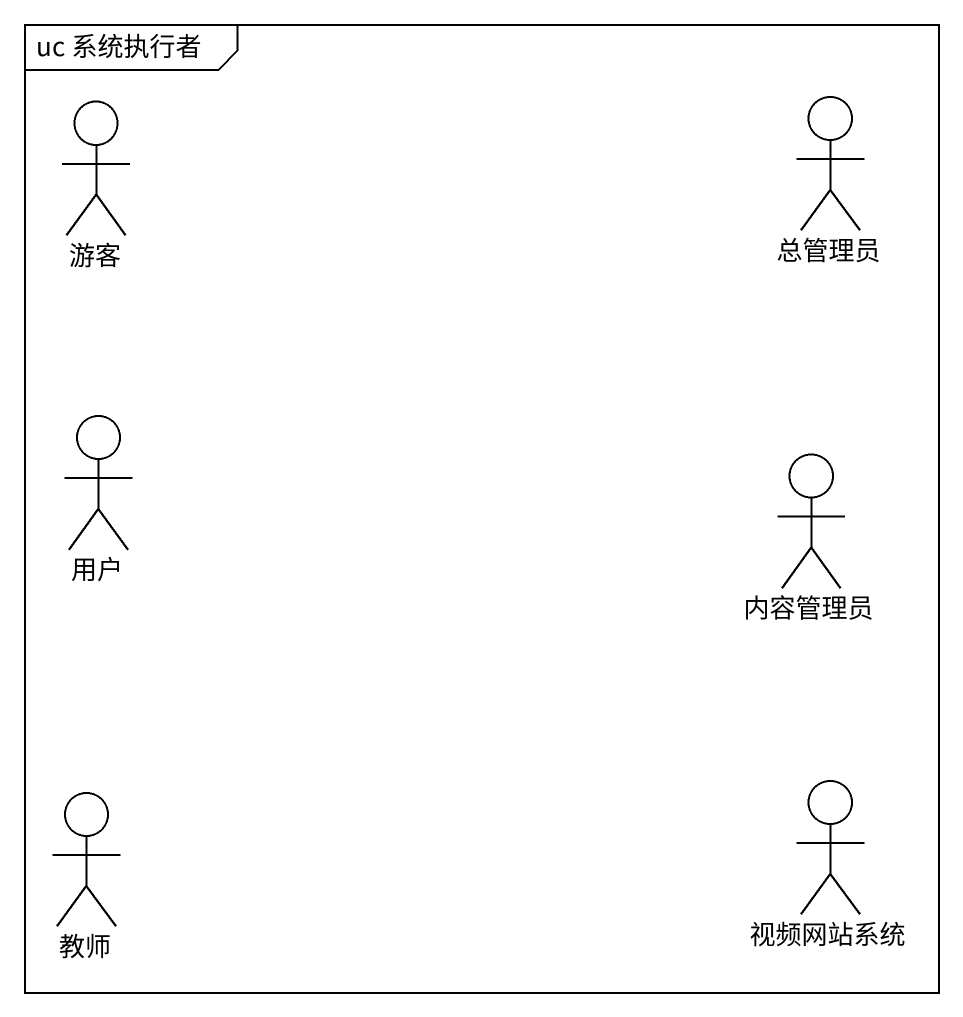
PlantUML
@startuml
mainframe uc 系统执行者
actor 游客
actor 总管理员
actor 用户
actor 内容管理员
actor 教师
actor 视频网站系统
@enduml
